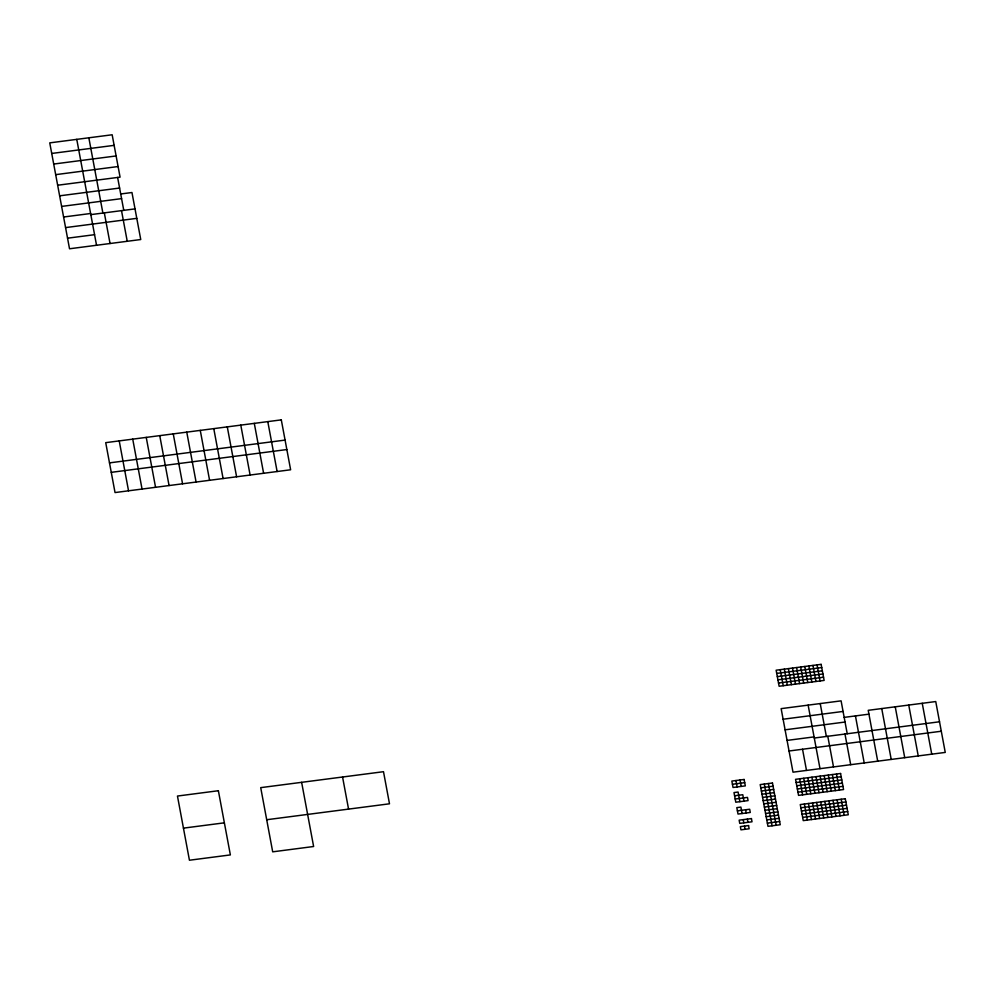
<?xml version="1.0" encoding="UTF-8"?>
<svg xmlns="http://www.w3.org/2000/svg" width="995" height="995" viewBox="0 0 995 995"><rect width="100%" height="100%" fill="white"/><g stroke="black" fill="none" stroke-linecap="round" stroke-linejoin="round"><path stroke-width="1.49" d="M51.728 153.454L114.139 145.357M53.705 164.051L116.116 155.954M55.683 174.647L118.094 166.538M57.66 185.232L120.072 177.135L112.161 134.773L49.75 142.87L69.526 248.775L140.743 239.534L131.962 192.52L120.706 193.975M59.638 195.828L119.599 188.043M61.615 206.413L121.577 198.627M63.593 217.009L90.607 213.502M90.819 214.621L135.022 208.888M65.57 227.594L136.788 218.353M67.548 238.191L94.562 234.683M109.5 462.874L285.08 440.088M111.266 472.339L286.846 449.553M776.722 673.416L821.746 667.57M777.319 676.625L822.343 670.779M777.916 679.834L822.94 673.988M778.513 683.043L823.537 677.209M783.115 719.223L843.063 711.437M844.183 717.383L868.946 714.161M785.092 729.82L845.041 722.034M787.07 740.404L814.072 736.897M814.283 738.029L939.529 721.773M183.441 828.139L224.373 822.828M789.047 751.001L941.295 731.238M266.697 819.731L389.493 803.798L383.498 771.697L260.715 787.642L272.692 851.832L313.624 846.509L301.634 782.331M732.444 784.271L744.72 782.679M796.149 782.543L841.173 776.697M760.789 787.816L773.065 786.212M796.746 785.751L841.77 779.918M761.386 791.025L773.662 789.421M734.596 795.789L742.78 794.719L743.974 801.137M797.343 788.96L842.367 783.127M761.983 794.234L774.259 792.629M735.193 798.997L747.469 797.405L748.078 800.614L735.79 802.206L733.999 792.58L738.091 792.045L739.882 801.671M797.94 792.169L842.964 786.336M762.58 797.443L774.856 795.838M763.177 800.652L775.466 799.06M763.787 803.861L776.063 802.268M764.384 807.069L776.66 805.477M737.407 810.838L749.683 809.246L750.28 812.455L738.004 814.047L736.81 807.629L740.902 807.107L742.096 813.524M764.981 810.278L777.257 808.686M800.863 807.778L845.874 801.933M765.578 813.487L777.854 811.895M801.46 810.987L846.484 805.142M766.175 816.696L778.463 815.104M802.057 814.196L847.081 808.35M766.784 819.905L779.06 818.313M802.654 817.405L847.678 811.559M767.381 823.114L779.657 821.522M922.241 703.303L931.743 754.173M908.746 705.057L918.236 755.926M895.239 706.811L904.729 757.68M881.732 708.564L891.221 759.434M877.714 761.187L868.225 710.318L935.748 701.55L945.25 752.419L793.003 772.182L781.137 708.639L841.098 700.853L847.23 733.75M855.439 715.915L864.207 762.941M844.979 734.036L850.7 764.695M817.044 664.896L820.042 680.941M836.472 774.023L839.469 790.067M841.185 799.259L844.183 815.303M827.79 736.275L833.511 766.921M820.216 703.564L826.36 736.462M812.952 665.431L815.95 681.475M832.38 774.558L835.377 790.602M837.093 799.781L840.091 815.838M808.86 665.966L811.858 682.01M828.288 775.093L831.285 791.137M833.002 800.316L835.999 816.36M804.768 666.488L807.766 682.533M824.196 775.615L827.193 791.659M828.91 800.851L831.907 816.895M808.139 705.132L820.004 768.675M800.676 667.023L803.674 683.067M820.104 776.15L823.101 792.194M824.818 801.385L827.815 817.43M796.585 667.558L799.582 683.602M816.012 776.685L819.009 792.729M820.726 801.908L823.723 817.965M792.493 668.08L795.49 684.137M811.92 777.207L814.917 793.264M816.634 802.443L819.631 818.487M788.401 668.615L791.398 684.659M802.542 749.247L806.497 770.428M807.828 777.742L810.825 793.786M812.542 802.977L815.539 819.022M784.309 669.15L787.306 685.194M803.736 778.277L806.734 794.321M808.45 803.5L811.447 819.557M780.217 669.672L783.214 685.729M799.644 778.811L802.642 794.856M804.358 804.035L807.343 820.079M768.376 783.538L776.162 825.265M764.284 784.072L772.07 825.788M740.031 779.993L741.225 786.411M745.591 809.781L746.188 812.99M747.332 819.096L747.929 822.305M735.939 780.528L737.133 786.945M743.24 819.631L743.837 822.84M744.447 826.086L745.044 829.295M342.566 777.008L348.561 809.109M267.792 421.619L277.12 471.518M254.297 423.372L263.613 473.272M240.79 425.126L250.106 475.025M227.283 426.88L236.599 476.779M213.776 428.634L223.091 478.533M200.269 430.387L209.584 480.286M186.761 432.141L196.077 482.04M173.254 433.895L182.57 483.794M117.621 177.446L123.766 210.343M121.514 210.642L127.236 241.287M159.747 435.648L169.063 485.548M104.326 212.868L110.047 243.514M146.24 437.39L155.556 487.301M88.841 137.795L102.883 213.054M76.764 139.362L96.54 245.267M132.733 439.143L142.049 489.055M119.226 440.897L128.542 490.809M281.299 419.865L105.719 442.651L115.034 492.562L290.627 469.777L281.299 419.865M821.136 664.361L776.125 670.207L779.122 686.251L824.134 680.418L821.136 664.361M218.378 790.726L177.458 796.05L189.436 860.227L230.367 854.916L218.378 790.726M744.123 779.471L731.847 781.063L733.041 787.48L745.317 785.888L744.123 779.471M840.576 773.488L795.552 779.334L798.55 795.378L843.561 789.545L840.576 773.488M772.468 783.003L760.192 784.595L767.978 826.323L780.254 824.731L772.468 783.003M845.277 798.724L800.266 804.569L803.251 820.614L848.275 814.768L845.277 798.724M751.424 818.574L739.148 820.166L739.745 823.375L752.021 821.783L751.424 818.574M748.538 825.564L740.355 826.621L740.952 829.83L749.135 828.773L748.538 825.564"/></g></svg>
